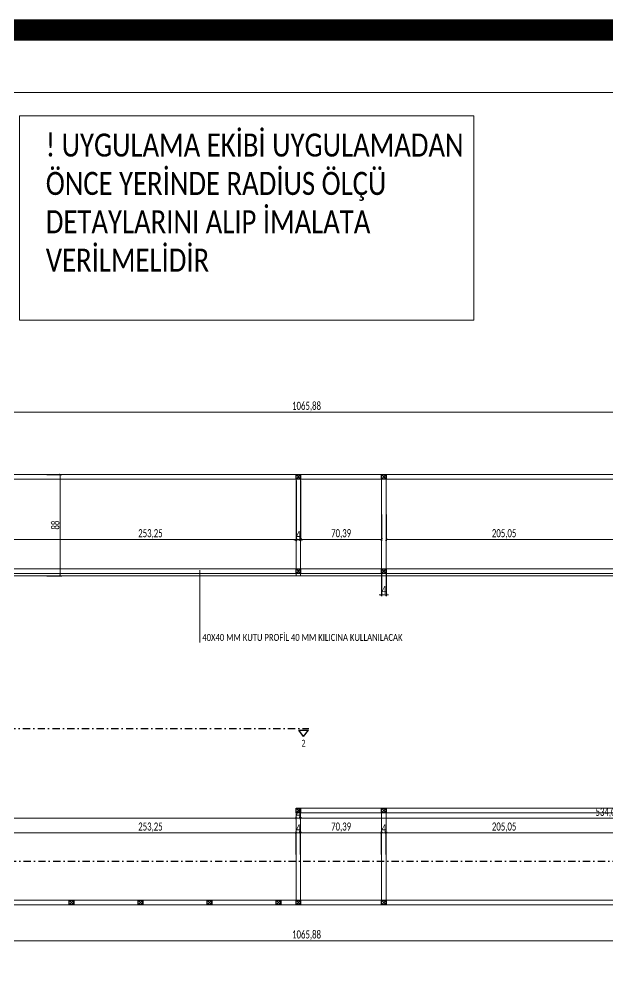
# Model space of a CAD drawing. Header units: millimetres. Extents: x -24 to 530668, y -246875 to -2983.
# Drawn here: x 273111 to 273623, y -109859 to -109021 of the extents above; entities that cross this region are included whole.
import ezdxf

# ---------------------------------------------------------------- set-up
doc = ezdxf.new("R2010")
doc.units = ezdxf.units.MM
doc.header["$PDMODE"] = 2
doc.linetypes.add('DASHDOT', pattern=[25.4, 12.7, -6.35, 0, -6.35])
doc.layers.get('0').update_dxf_attribs({"lineweight": 20})
for name, color, linetype, lineweight in [('demir-1', 103, 'Continuous', 20), ('kesitçizgisi', 7, 'DASHDOT', 25), ('KP', 167, 'Continuous', 30), ('makineekipman', 156, 'Continuous', 20), ('text', 1, 'Continuous', 20), ('ölçü', 251, 'Continuous', 5)]:
    doc.layers.add(name, color=color, linetype=linetype, lineweight=lineweight)
doc.styles.add('text2', font='calibri.ttf', dxfattribs={"width": 0.8})
doc.styles.add('Ölçü50', font='calibri.ttf', dxfattribs={"width": 0.7})
doc.dimstyles.new('ölçü10', dxfattribs={"dimtxt": 7, "dimasz": 2, "dimexe": 1.25, "dimexo": 0.625, "dimgap": 0.5, "dimtad": 1, "dimzin": 9, "dimtxsty": 'Ölçü50', "dimblk": 'ARCHTICK', "dimcen": 2, "dimclrd": 256, "dimclre": 256, "dimclrt": 1, "dimazin": 2, "dimtfac": 1, "dimtix": 1, "dimtmove": 0, "dimatfit": 3, "dimldrblk": 'ARCHTICK', "dimfxl": 1, "dimlwd": -1, "dimarcsym": 0})

# ---------------------------------------------------------------- blocks, each defined once
blk = doc.blocks.new('fdg')
at = {"layer": 'KP'}
blk.add_lwpolyline([(249315.5, -96506), (249319.5, -96506), (249319.5, -96510), (249315.5, -96510), (249315.5, -96506), (249319.5, -96510), (249319.5, -96506), (249315.5, -96510)], dxfattribs=at)
blk = doc.blocks.new('_ArchTick')
at = {"color": 0, "linetype": 'ByBlock', "const_width": 0.15}
blk.add_lwpolyline([(-0.5, -0.5), (0.5, 0.5)], dxfattribs=at)
blk = doc.blocks.new('*D284')
at = {"layer": 'DEFPOINTS', "color": 0, "transparency": 16777216}
for p in [(273351.51, -109728.56), (273098.26, -109748.07), (273351.51, -109748.07)]:
    blk.add_point(p, dxfattribs=at)
at = {"layer": 'ölçü', "lineweight": -2, "transparency": 16777216}
for p, q in [((273098.26, -109747.45), (273098.26, -109727.31)), ((273351.51, -109747.45), (273351.51, -109727.31))]:
    blk.add_line(p, q, dxfattribs=at)
at = {"layer": 'ölçü', "transparency": 16777216}
blk.add_line((273098.26, -109728.56), (273351.51, -109728.56), dxfattribs=at)
at = {"layer": 'ölçü', "transparency": 16777216, "xscale": 2, "yscale": 2, "zscale": 2, "rotation": 180}
blk.add_blockref('_ArchTick', (273098.26, -109728.56), dxfattribs=at)
at = {"layer": 'ölçü', "transparency": 16777216, "xscale": 2, "yscale": 2, "zscale": 2}
blk.add_blockref('_ArchTick', (273351.51, -109728.56), dxfattribs=at)
at = {"layer": 'ölçü', "color": 1, "transparency": 16777216, "insert": (273224.88, -109723.75), "char_height": 7, "attachment_point": 5, "style": 'Ölçü50'}
blk.add_mtext('253,25', dxfattribs=at)
blk = doc.blocks.new('*D285')
at = {"layer": 'DEFPOINTS', "color": 0, "transparency": 16777216}
for p in [(273355.51, -109728.56), (273351.51, -109748.07), (273355.51, -109748.07)]:
    blk.add_point(p, dxfattribs=at)
at = {"layer": 'ölçü', "lineweight": -2, "transparency": 16777216}
for p, q in [((273351.51, -109747.45), (273351.51, -109727.31)), ((273355.51, -109747.45), (273355.51, -109727.31))]:
    blk.add_line(p, q, dxfattribs=at)
at = {"layer": 'ölçü', "transparency": 16777216}
for p, q in [((273351.51, -109728.56), (273349.51, -109728.56)), ((273351.51, -109728.56), (273355.51, -109728.56)), ((273355.51, -109728.56), (273357.51, -109728.56))]:
    blk.add_line(p, q, dxfattribs=at)
at = {"layer": 'ölçü', "transparency": 16777216, "xscale": 2, "yscale": 2, "zscale": 2}
blk.add_blockref('_ArchTick', (273351.51, -109728.56), dxfattribs=at)
at = {"layer": 'ölçü', "transparency": 16777216, "xscale": 2, "yscale": 2, "zscale": 2, "rotation": 180}
blk.add_blockref('_ArchTick', (273355.51, -109728.56), dxfattribs=at)
at = {"layer": 'ölçü', "color": 1, "transparency": 16777216, "insert": (273353.51, -109724.55), "char_height": 7, "attachment_point": 5, "style": 'Ölçü50'}
blk.add_mtext('4', dxfattribs=at)
blk = doc.blocks.new('*D286')
at = {"layer": 'DEFPOINTS', "color": 0, "transparency": 16777216}
for p in [(273425.9, -109728.56), (273355.51, -109748.07), (273425.9, -109748.07)]:
    blk.add_point(p, dxfattribs=at)
at = {"layer": 'ölçü', "lineweight": -2, "transparency": 16777216}
for p, q in [((273355.51, -109747.45), (273355.51, -109727.31)), ((273425.9, -109747.45), (273425.9, -109727.31))]:
    blk.add_line(p, q, dxfattribs=at)
at = {"layer": 'ölçü', "transparency": 16777216}
blk.add_line((273355.51, -109728.56), (273425.9, -109728.56), dxfattribs=at)
at = {"layer": 'ölçü', "transparency": 16777216, "xscale": 2, "yscale": 2, "zscale": 2, "rotation": 180}
blk.add_blockref('_ArchTick', (273355.51, -109728.56), dxfattribs=at)
at = {"layer": 'ölçü', "transparency": 16777216, "xscale": 2, "yscale": 2, "zscale": 2}
blk.add_blockref('_ArchTick', (273425.9, -109728.56), dxfattribs=at)
at = {"layer": 'ölçü', "color": 1, "transparency": 16777216, "insert": (273390.7, -109723.75), "char_height": 7, "attachment_point": 5, "style": 'Ölçü50'}
blk.add_mtext('70,39', dxfattribs=at)
blk = doc.blocks.new('*D287')
at = {"layer": 'DEFPOINTS', "color": 0, "transparency": 16777216}
for p in [(273429.9, -109728.56), (273425.9, -109748.07), (273429.9, -109748.07)]:
    blk.add_point(p, dxfattribs=at)
at = {"layer": 'ölçü', "lineweight": -2, "transparency": 16777216}
for p, q in [((273425.9, -109747.45), (273425.9, -109727.31)), ((273429.9, -109747.45), (273429.9, -109727.31))]:
    blk.add_line(p, q, dxfattribs=at)
at = {"layer": 'ölçü', "transparency": 16777216}
for p, q in [((273425.9, -109728.56), (273423.9, -109728.56)), ((273425.9, -109728.56), (273429.9, -109728.56)), ((273429.9, -109728.56), (273431.9, -109728.56))]:
    blk.add_line(p, q, dxfattribs=at)
at = {"layer": 'ölçü', "transparency": 16777216, "xscale": 2, "yscale": 2, "zscale": 2}
blk.add_blockref('_ArchTick', (273425.9, -109728.56), dxfattribs=at)
at = {"layer": 'ölçü', "transparency": 16777216, "xscale": 2, "yscale": 2, "zscale": 2, "rotation": 180}
blk.add_blockref('_ArchTick', (273429.9, -109728.56), dxfattribs=at)
at = {"layer": 'ölçü', "color": 1, "transparency": 16777216, "insert": (273427.9, -109724.55), "char_height": 7, "attachment_point": 5, "style": 'Ölçü50'}
blk.add_mtext('4', dxfattribs=at)
blk = doc.blocks.new('*D288')
at = {"layer": 'DEFPOINTS', "color": 0, "transparency": 16777216}
for p in [(273634.94, -109728.56), (273429.9, -109748.07), (273634.94, -109748.07)]:
    blk.add_point(p, dxfattribs=at)
at = {"layer": 'ölçü', "lineweight": -2, "transparency": 16777216}
for p, q in [((273429.9, -109747.45), (273429.9, -109727.31)), ((273634.94, -109747.45), (273634.94, -109727.31))]:
    blk.add_line(p, q, dxfattribs=at)
at = {"layer": 'ölçü', "transparency": 16777216}
blk.add_line((273429.9, -109728.56), (273634.94, -109728.56), dxfattribs=at)
at = {"layer": 'ölçü', "transparency": 16777216, "xscale": 2, "yscale": 2, "zscale": 2, "rotation": 180}
blk.add_blockref('_ArchTick', (273429.9, -109728.56), dxfattribs=at)
at = {"layer": 'ölçü', "transparency": 16777216, "xscale": 2, "yscale": 2, "zscale": 2}
blk.add_blockref('_ArchTick', (273634.94, -109728.56), dxfattribs=at)
at = {"layer": 'ölçü', "color": 1, "transparency": 16777216, "insert": (273532.42, -109723.75), "char_height": 7, "attachment_point": 5, "style": 'Ölçü50'}
blk.add_mtext('205,05', dxfattribs=at)
blk = doc.blocks.new('*D297')
at = {"layer": 'DEFPOINTS', "color": 0, "transparency": 16777216}
for p in [(272827.69, -109791), (273893.57, -109791), (273893.57, -109822.35)]:
    blk.add_point(p, dxfattribs=at)
at = {"layer": 'ölçü', "lineweight": -2, "transparency": 16777216}
for p, q in [((272827.69, -109791.63), (272827.69, -109823.6)), ((273893.57, -109791.63), (273893.57, -109823.6))]:
    blk.add_line(p, q, dxfattribs=at)
at = {"layer": 'ölçü', "transparency": 16777216}
blk.add_line((272827.69, -109822.35), (273893.57, -109822.35), dxfattribs=at)
at = {"layer": 'ölçü', "transparency": 16777216, "xscale": 2, "yscale": 2, "zscale": 2, "rotation": 180}
blk.add_blockref('_ArchTick', (272827.69, -109822.35), dxfattribs=at)
at = {"layer": 'ölçü', "transparency": 16777216, "xscale": 2, "yscale": 2, "zscale": 2}
blk.add_blockref('_ArchTick', (273893.57, -109822.35), dxfattribs=at)
at = {"layer": 'ölçü', "color": 1, "transparency": 16777216, "insert": (273360.63, -109817.53), "char_height": 7, "attachment_point": 5, "style": 'Ölçü50'}
blk.add_mtext('1065,88', dxfattribs=at)
blk = doc.blocks.new('*D307')
at = {"layer": 'DEFPOINTS', "color": 0, "transparency": 16777216}
for p in [(273098.26, -109455.05), (273351.51, -109455.05), (273351.51, -109473.6)]:
    blk.add_point(p, dxfattribs=at)
at = {"layer": 'ölçü', "lineweight": -2, "transparency": 16777216}
for p, q in [((273098.26, -109455.68), (273098.26, -109474.85)), ((273351.51, -109455.68), (273351.51, -109474.85))]:
    blk.add_line(p, q, dxfattribs=at)
at = {"layer": 'ölçü', "transparency": 16777216}
blk.add_line((273098.26, -109473.6), (273351.51, -109473.6), dxfattribs=at)
at = {"layer": 'ölçü', "transparency": 16777216, "xscale": 2, "yscale": 2, "zscale": 2, "rotation": 180}
blk.add_blockref('_ArchTick', (273098.26, -109473.6), dxfattribs=at)
at = {"layer": 'ölçü', "transparency": 16777216, "xscale": 2, "yscale": 2, "zscale": 2}
blk.add_blockref('_ArchTick', (273351.51, -109473.6), dxfattribs=at)
at = {"layer": 'ölçü', "color": 1, "transparency": 16777216, "insert": (273224.88, -109468.78), "char_height": 7, "attachment_point": 5, "style": 'Ölçü50'}
blk.add_mtext('253,25', dxfattribs=at)
blk = doc.blocks.new('*D308')
at = {"layer": 'DEFPOINTS', "color": 0, "transparency": 16777216}
for p in [(273351.51, -109455.05), (273355.51, -109455.05), (273355.51, -109473.6)]:
    blk.add_point(p, dxfattribs=at)
at = {"layer": 'ölçü', "lineweight": -2, "transparency": 16777216}
for p, q in [((273351.51, -109455.68), (273351.51, -109474.85)), ((273355.51, -109455.68), (273355.51, -109474.85))]:
    blk.add_line(p, q, dxfattribs=at)
at = {"layer": 'ölçü', "transparency": 16777216}
for p, q in [((273351.51, -109473.6), (273349.51, -109473.6)), ((273351.51, -109473.6), (273355.51, -109473.6)), ((273355.51, -109473.6), (273357.51, -109473.6))]:
    blk.add_line(p, q, dxfattribs=at)
at = {"layer": 'ölçü', "transparency": 16777216, "xscale": 2, "yscale": 2, "zscale": 2}
blk.add_blockref('_ArchTick', (273351.51, -109473.6), dxfattribs=at)
at = {"layer": 'ölçü', "transparency": 16777216, "xscale": 2, "yscale": 2, "zscale": 2, "rotation": 180}
blk.add_blockref('_ArchTick', (273355.51, -109473.6), dxfattribs=at)
at = {"layer": 'ölçü', "color": 1, "transparency": 16777216, "insert": (273353.51, -109469.58), "char_height": 7, "attachment_point": 5, "style": 'Ölçü50'}
blk.add_mtext('4', dxfattribs=at)
blk = doc.blocks.new('*D309')
at = {"layer": 'DEFPOINTS', "color": 0, "transparency": 16777216}
for p in [(273425.9, -109451.05), (273355.51, -109455.05), (273425.9, -109473.6)]:
    blk.add_point(p, dxfattribs=at)
at = {"layer": 'ölçü', "lineweight": -2, "transparency": 16777216}
for p, q in [((273425.9, -109451.68), (273425.9, -109474.85)), ((273355.51, -109455.68), (273355.51, -109474.85))]:
    blk.add_line(p, q, dxfattribs=at)
at = {"layer": 'ölçü', "transparency": 16777216}
blk.add_line((273355.51, -109473.6), (273425.9, -109473.6), dxfattribs=at)
at = {"layer": 'ölçü', "transparency": 16777216, "xscale": 2, "yscale": 2, "zscale": 2, "rotation": 180}
blk.add_blockref('_ArchTick', (273355.51, -109473.6), dxfattribs=at)
at = {"layer": 'ölçü', "transparency": 16777216, "xscale": 2, "yscale": 2, "zscale": 2}
blk.add_blockref('_ArchTick', (273425.9, -109473.6), dxfattribs=at)
at = {"layer": 'ölçü', "color": 1, "transparency": 16777216, "insert": (273390.7, -109468.78), "char_height": 7, "attachment_point": 5, "style": 'Ölçü50'}
blk.add_mtext('70,39', dxfattribs=at)
blk = doc.blocks.new('*D310')
at = {"layer": 'DEFPOINTS', "color": 0, "transparency": 16777216}
for p in [(273425.9, -109499.03), (273429.9, -109499.03), (273429.9, -109521.58)]:
    blk.add_point(p, dxfattribs=at)
at = {"layer": 'ölçü', "lineweight": -2, "transparency": 16777216}
for p, q in [((273425.9, -109499.66), (273425.9, -109522.83)), ((273429.9, -109499.66), (273429.9, -109522.83))]:
    blk.add_line(p, q, dxfattribs=at)
at = {"layer": 'ölçü', "transparency": 16777216}
for p, q in [((273425.9, -109521.58), (273423.9, -109521.58)), ((273425.9, -109521.58), (273429.9, -109521.58)), ((273429.9, -109521.58), (273431.9, -109521.58))]:
    blk.add_line(p, q, dxfattribs=at)
at = {"layer": 'ölçü', "transparency": 16777216, "xscale": 2, "yscale": 2, "zscale": 2}
blk.add_blockref('_ArchTick', (273425.9, -109521.58), dxfattribs=at)
at = {"layer": 'ölçü', "transparency": 16777216, "xscale": 2, "yscale": 2, "zscale": 2, "rotation": 180}
blk.add_blockref('_ArchTick', (273429.9, -109521.58), dxfattribs=at)
at = {"layer": 'ölçü', "color": 1, "transparency": 16777216, "insert": (273427.9, -109517.56), "char_height": 7, "attachment_point": 5, "style": 'Ölçü50'}
blk.add_mtext('4', dxfattribs=at)
blk = doc.blocks.new('*D311')
at = {"layer": 'DEFPOINTS', "color": 0, "transparency": 16777216}
for p in [(273429.9, -109451.05), (273634.94, -109451.05), (273634.94, -109473.6)]:
    blk.add_point(p, dxfattribs=at)
at = {"layer": 'ölçü', "lineweight": -2, "transparency": 16777216}
for p, q in [((273429.9, -109451.68), (273429.9, -109474.85)), ((273634.94, -109451.68), (273634.94, -109474.85))]:
    blk.add_line(p, q, dxfattribs=at)
at = {"layer": 'ölçü', "transparency": 16777216}
blk.add_line((273429.9, -109473.6), (273634.94, -109473.6), dxfattribs=at)
at = {"layer": 'ölçü', "transparency": 16777216, "xscale": 2, "yscale": 2, "zscale": 2, "rotation": 180}
blk.add_blockref('_ArchTick', (273429.9, -109473.6), dxfattribs=at)
at = {"layer": 'ölçü', "transparency": 16777216, "xscale": 2, "yscale": 2, "zscale": 2}
blk.add_blockref('_ArchTick', (273634.94, -109473.6), dxfattribs=at)
at = {"layer": 'ölçü', "color": 1, "transparency": 16777216, "insert": (273532.42, -109468.78), "char_height": 7, "attachment_point": 5, "style": 'Ölçü50'}
blk.add_mtext('205,05', dxfattribs=at)
blk = doc.blocks.new('*D340')
at = {"layer": 'DEFPOINTS', "color": 0, "transparency": 16777216}
for p in [(273351.51, -109421.74, 0), (273355.51, -109421.74), (273355.51, -109473.79)]:
    blk.add_point(p, dxfattribs=at)
at = {"layer": 'ölçü', "lineweight": -2, "transparency": 16777216}
for p, q in [((273351.51, -109422.37), (273351.51, -109475.04)), ((273355.51, -109422.37), (273355.51, -109475.04))]:
    blk.add_line(p, q, dxfattribs=at)
at = {"layer": 'ölçü', "transparency": 16777216}
for p, q in [((273351.51, -109473.79), (273349.51, -109473.79)), ((273351.51, -109473.79), (273355.51, -109473.79)), ((273355.51, -109473.79), (273357.51, -109473.79))]:
    blk.add_line(p, q, dxfattribs=at)
at = {"layer": 'ölçü', "transparency": 16777216, "xscale": 2, "yscale": 2, "zscale": 2}
blk.add_blockref('_ArchTick', (273351.51, -109473.79), dxfattribs=at)
at = {"layer": 'ölçü', "transparency": 16777216, "xscale": 2, "yscale": 2, "zscale": 2, "rotation": 180}
blk.add_blockref('_ArchTick', (273355.51, -109473.79), dxfattribs=at)
at = {"layer": 'ölçü', "color": 1, "transparency": 16777216, "insert": (273353.51, -109469.77), "char_height": 7, "attachment_point": 5, "style": 'Ölçü50'}
blk.add_mtext('4', dxfattribs=at)
blk = doc.blocks.new('*D341')
at = {"layer": 'DEFPOINTS', "color": 0, "transparency": 16777216}
for p in [(273134.09, -109417.03), (273134.09, -109505.03), (273146.34, -109505.03)]:
    blk.add_point(p, dxfattribs=at)
at = {"layer": 'ölçü', "lineweight": -2, "transparency": 16777216}
for p, q in [((273134.71, -109417.03), (273147.59, -109417.03)), ((273134.71, -109505.03), (273147.59, -109505.03))]:
    blk.add_line(p, q, dxfattribs=at)
at = {"layer": 'ölçü', "transparency": 16777216}
blk.add_line((273146.34, -109417.03), (273146.34, -109505.03), dxfattribs=at)
at = {"layer": 'ölçü', "transparency": 16777216, "xscale": 2, "yscale": 2, "zscale": 2}
for p, rotation in [((273146.34, -109417.03), 90), ((273146.34, -109505.03), 270)]:
    blk.add_blockref('_ArchTick', p, dxfattribs=dict(at, rotation=rotation))
at = {"layer": 'ölçü', "color": 1, "transparency": 16777216, "insert": (273142.25, -109461.03), "char_height": 7, "attachment_point": 5, "rotation": 90, "style": 'Ölçü50'}
blk.add_mtext('88', dxfattribs=at)
blk = doc.blocks.new('*D342')
at = {"layer": 'DEFPOINTS', "color": 0, "transparency": 16777216}
for p in [(273893.57, -109362.87), (273893.57, -109444.75), (272827.69, -109462.01)]:
    blk.add_point(p, dxfattribs=at)
at = {"layer": 'ölçü', "lineweight": -2, "transparency": 16777216}
for p, q in [((272827.69, -109461.38), (272827.69, -109361.62)), ((273893.57, -109444.12), (273893.57, -109361.62))]:
    blk.add_line(p, q, dxfattribs=at)
at = {"layer": 'ölçü', "transparency": 16777216}
blk.add_line((272827.69, -109362.87), (273893.57, -109362.87), dxfattribs=at)
at = {"layer": 'ölçü', "transparency": 16777216, "xscale": 2, "yscale": 2, "zscale": 2, "rotation": 180}
blk.add_blockref('_ArchTick', (272827.69, -109362.87), dxfattribs=at)
at = {"layer": 'ölçü', "transparency": 16777216, "xscale": 2, "yscale": 2, "zscale": 2}
blk.add_blockref('_ArchTick', (273893.57, -109362.87), dxfattribs=at)
at = {"layer": 'ölçü', "color": 1, "transparency": 16777216, "insert": (273360.63, -109358.05), "char_height": 7, "attachment_point": 5, "style": 'Ölçü50'}
blk.add_mtext('1065,88', dxfattribs=at)
blk = doc.blocks.new('*D383')
at = {"layer": 'DEFPOINTS', "color": 0, "transparency": 16777216}
for p in [(272827.69, -109716.7), (273351.51, -109715.8), (273351.51, -109717.07, 0)]:
    blk.add_point(p, dxfattribs=at)
at = {"layer": 'ölçü', "lineweight": -2, "transparency": 16777216}
for p, q in [((272827.69, -109716.08), (272827.69, -109714.55)), ((273351.51, -109716.44), (273351.51, -109714.55))]:
    blk.add_line(p, q, dxfattribs=at)
at = {"layer": 'ölçü', "transparency": 16777216}
blk.add_line((272827.69, -109715.8), (273351.51, -109715.8), dxfattribs=at)
at = {"layer": 'ölçü', "transparency": 16777216, "xscale": 2, "yscale": 2, "zscale": 2, "rotation": 180}
blk.add_blockref('_ArchTick', (272827.69, -109715.8), dxfattribs=at)
at = {"layer": 'ölçü', "transparency": 16777216, "xscale": 2, "yscale": 2, "zscale": 2}
blk.add_blockref('_ArchTick', (273351.51, -109715.8), dxfattribs=at)
at = {"layer": 'ölçü', "color": 1, "transparency": 16777216, "insert": (273089.6, -109710.99), "char_height": 7, "attachment_point": 5, "style": 'Ölçü50'}
blk.add_mtext('523,81', dxfattribs=at)
blk = doc.blocks.new('*D384')
at = {"layer": 'DEFPOINTS', "color": 0, "transparency": 16777216}
for p in [(273351.51, -109717.07, 0), (273355.51, -109715.8), (273355.51, -109715.8)]:
    blk.add_point(p, dxfattribs=at)
at = {"layer": 'ölçü', "transparency": 16777216}
for p, q in [((273351.51, -109715.8), (273349.51, -109715.8)), ((273351.51, -109715.8), (273355.51, -109715.8)), ((273355.51, -109715.8), (273357.51, -109715.8))]:
    blk.add_line(p, q, dxfattribs=at)
at = {"layer": 'ölçü', "lineweight": -2, "transparency": 16777216}
for p, q in [((273351.51, -109716.44), (273351.51, -109714.55)), ((273355.51, -109715.18), (273355.51, -109714.55))]:
    blk.add_line(p, q, dxfattribs=at)
at = {"layer": 'ölçü', "transparency": 16777216, "xscale": 2, "yscale": 2, "zscale": 2}
blk.add_blockref('_ArchTick', (273351.51, -109715.8), dxfattribs=at)
at = {"layer": 'ölçü', "transparency": 16777216, "xscale": 2, "yscale": 2, "zscale": 2, "rotation": 180}
blk.add_blockref('_ArchTick', (273355.51, -109715.8), dxfattribs=at)
at = {"layer": 'ölçü', "color": 1, "transparency": 16777216, "insert": (273353.51, -109711.79), "char_height": 7, "attachment_point": 5, "style": 'Ölçü50'}
blk.add_mtext('4', dxfattribs=at)
blk = doc.blocks.new('*D385')
at = {"layer": 'DEFPOINTS', "color": 0, "transparency": 16777216}
for p in [(273355.51, -109715.8), (273889.57, -109715.8), (273889.57, -109715.8)]:
    blk.add_point(p, dxfattribs=at)
at = {"layer": 'ölçü', "lineweight": -2, "transparency": 16777216}
for p, q in [((273355.51, -109715.18), (273355.51, -109714.55)), ((273889.57, -109715.18), (273889.57, -109714.55))]:
    blk.add_line(p, q, dxfattribs=at)
at = {"layer": 'ölçü', "transparency": 16777216}
blk.add_line((273355.51, -109715.8), (273889.57, -109715.8), dxfattribs=at)
at = {"layer": 'ölçü', "transparency": 16777216, "xscale": 2, "yscale": 2, "zscale": 2, "rotation": 180}
blk.add_blockref('_ArchTick', (273355.51, -109715.8), dxfattribs=at)
at = {"layer": 'ölçü', "transparency": 16777216, "xscale": 2, "yscale": 2, "zscale": 2}
blk.add_blockref('_ArchTick', (273889.57, -109715.8), dxfattribs=at)
at = {"layer": 'ölçü', "color": 1, "transparency": 16777216, "insert": (273622.54, -109710.99), "char_height": 7, "attachment_point": 5, "style": 'Ölçü50'}
blk.add_mtext('534,06', dxfattribs=at)

msp = doc.modelspace()

# ---------------------------------------------------------------- linework, layer by layer
at = {"color": 1, "const_width": 18.492}
msp.add_lwpolyline([(269213.704, -109030.619), (275060.383, -109030.619), (275060.383, -110583.763), (269213.704, -110583.763)], close=True, dxfattribs=at)
for points in [[(272744.997, -109085.085), (274993.667, -109085.085), (274993.667, -110499.494), (272744.997, -110499.494)], [(273110.882, -109105.196), (273505.967, -109105.196), (273505.967, -109282.952), (273110.882, -109282.952)]]:
    msp.add_lwpolyline(points, close=True)
at = {"layer": 'demir-1'}
for p, q in [((273094.257, -109417.03), (273893.568, -109417.03)), ((273355.506, -109505.03, 0), (273355.506, -109417.03, 0)), ((273429.895, -109505.03), (273429.895, -109417.03)), ((273094.257, -109421.03), (273893.568, -109421.03)), ((272827.692, -109791.001), (273893.568, -109791.001))]:
    msp.add_line(p, q, dxfattribs=at)
at = {"layer": 'demir-1', "elevation": 0}
for points in [[(273351.506, -109417.03), (273351.506, -109505.03), (273355.506, -109505.03)], [(273351.506, -109707.001), (273351.506, -109791.001)], [(273355.506, -109707.001), (273355.506, -109791.001)]]:
    msp.add_lwpolyline(points, dxfattribs=at)
at = {"layer": 'demir-1'}
for points in [[(273425.895, -109417.03), (273425.895, -109505.03), (273429.895, -109505.03)], [(273889.568, -109499.03), (272831.692, -109499.03)], [(273893.568, -109503.03), (272827.692, -109503.03)], [(273351.506, -109707.001), (273893.568, -109707.001)], [(273351.506, -109711.001), (273893.568, -109711.001)], [(273425.895, -109707.001), (273425.895, -109791.001)], [(273429.895, -109707.001), (273429.895, -109791.001)], [(272831.692, -109787.001), (273893.568, -109787.001)]]:
    msp.add_lwpolyline(points, dxfattribs=at)
at = {"layer": 'kesitçizgisi', "ltscale": 0.5}
for p, q in [((272768.442, -109637.719), (273362.738, -109637.719)), ((272769.02, -109753.009), (273926.936, -109753.009))]:
    msp.add_line(p, q, dxfattribs=at)
at = {"layer": 'kesitçizgisi'}
for p, q in [((273353.798, -109639.243), (273362.251, -109639.243)), ((273358.025, -109644.875), (273353.798, -109639.243)), ((273358.025, -109644.875), (273362.251, -109639.243))]:
    msp.add_line(p, q, dxfattribs=at)
at = {"layer": 'ölçü', "color": 11}
msp.add_lwpolyline([(273267.762, -109500.208), (273267.762, -109563.156)], dxfattribs=at)
at = {"layer": 'ölçü'}
msp.add_lwpolyline([(274963.482, -109505.03), (272718.169, -109505.03)], dxfattribs=at)

# ---------------------------------------------------------------- block references
at = {"layer": 'makineekipman'}
for p in [(24036.008, -12911.03, 0), (24110.397, -12911.03), (24036.008, -12993.03), (24110.397, -12993.03), (24036.008, -13201.001, 0), (24110.397, -13201.001), (23838.759, -13281.001), (23898.759, -13281.001), (23958.759, -13281.001), (24018.759, -13281.001), (24036.008, -13281.001, 0), (24110.397, -13281.001)]:
    msp.add_blockref('fdg', p, dxfattribs=at)

# ---------------------------------------------------------------- texts
at = {"insert": (273269.97, -109555.677, 0), "char_height": 6, "width": 1120.30164, "attachment_point": 1, "style": 'text2'}
msp.add_mtext('{\\fCalibri Light|b0|i0|c162|p34;40X40 MM KUTU PROFİL 40 MM KILICINA KULLANILACAK}', dxfattribs=at)
at = {"layer": 'text', "insert": (273133.897, -109120.719), "char_height": 20, "width": 393.08678, "attachment_point": 1, "style": 'text2'}
msp.add_mtext('! UYGULAMA EKİBİ UYGULAMADAN ÖNCE YERİNDE RADİUS ÖLÇÜ DETAYLARINI ALIP İMALATA VERİLMELİDİR', dxfattribs=at)
at = {"layer": 'text', "color": 1, "insert": (273359.813, -109653.682), "char_height": 6, "width": 84.41262, "attachment_point": 9, "style": 'Ölçü50'}
msp.add_mtext('{\\fLucida Sans Unicode|b0|i0|c162|p34;2}', dxfattribs=at)

# ---------------------------------------------------------------- dimensions: what is measured, and where the dimension line sits
at = {"layer": 'ölçü'}
for base, p1, p2, picture, middle in [((273893.568, -109362.868), (272827.692, -109462.009), (273893.568, -109444.75), '*D342', (273360.63, -109358.052)), ((273351.506, -109715.803), (272827.692, -109716.703), (273351.506, -109717.066, 0), '*D383', (273089.599, -109710.988)), ((273893.568, -109822.35), (272827.692, -109791.001), (273893.568, -109791.001), '*D297', (273360.63, -109817.534))]:
    dim = msp.add_linear_dim(base=base, p1=p1, p2=p2, dimstyle='ölçü10', dxfattribs=at)
    dim.commit()
    dim.dimension.update_dxf_attribs({"geometry": picture, "text_midpoint": middle})
dim = msp.add_linear_dim(base=(273146.34, -109505.03), p1=(273134.09, -109417.03), p2=(273134.09, -109505.03), angle=90, dimstyle='ölçü10', dxfattribs=at)
dim.commit()
dim.dimension.update_dxf_attribs({"geometry": '*D341', "text_midpoint": (273142.254, -109461.03)})
for base, p1, p2, picture, middle in [((273355.506, -109473.788), (273351.506, -109421.745, 0), (273355.506, -109421.745), '*D340', (273353.506, -109469.772)), ((273425.895, -109473.6), (273355.506, -109455.055), (273425.895, -109451.055), '*D309', (273390.701, -109468.784)), ((273634.944, -109473.6), (273429.895, -109451.055), (273634.944, -109451.055), '*D311', (273532.42, -109468.784)), ((273351.506, -109473.6), (273098.257, -109455.055), (273351.506, -109455.055), '*D307', (273224.882, -109468.784)), ((273355.506, -109473.6), (273351.506, -109455.055), (273355.506, -109455.055), '*D308', (273353.506, -109469.584)), ((273429.895, -109521.576), (273425.895, -109499.03), (273429.895, -109499.03), '*D310', (273427.895, -109517.559)), ((273355.506, -109715.803), (273351.506, -109717.066, 0), (273355.506, -109715.803), '*D384', (273353.506, -109711.787)), ((273889.568, -109715.803), (273355.506, -109715.803), (273889.568, -109715.803), '*D385', (273622.537, -109710.988)), ((273351.506, -109728.564), (273098.257, -109748.071), (273351.506, -109748.071), '*D284', (273224.882, -109723.748)), ((273425.895, -109728.564), (273355.506, -109748.071), (273425.895, -109748.071), '*D286', (273390.701, -109723.748)), ((273634.944, -109728.564), (273429.895, -109748.071), (273634.944, -109748.071), '*D288', (273532.42, -109723.748)), ((273355.506, -109728.564), (273351.506, -109748.071), (273355.506, -109748.071), '*D285', (273353.506, -109724.548)), ((273429.895, -109728.564), (273425.895, -109748.071), (273429.895, -109748.071), '*D287', (273427.895, -109724.548))]:
    dim = msp.add_linear_dim(base=base, p1=p1, p2=p2, dimstyle='ölçü10', override={"dimtmove": 1}, dxfattribs=at)
    dim.commit()
    dim.dimension.update_dxf_attribs({"geometry": picture, "text_midpoint": middle})

doc.saveas('drawing.dxf')
